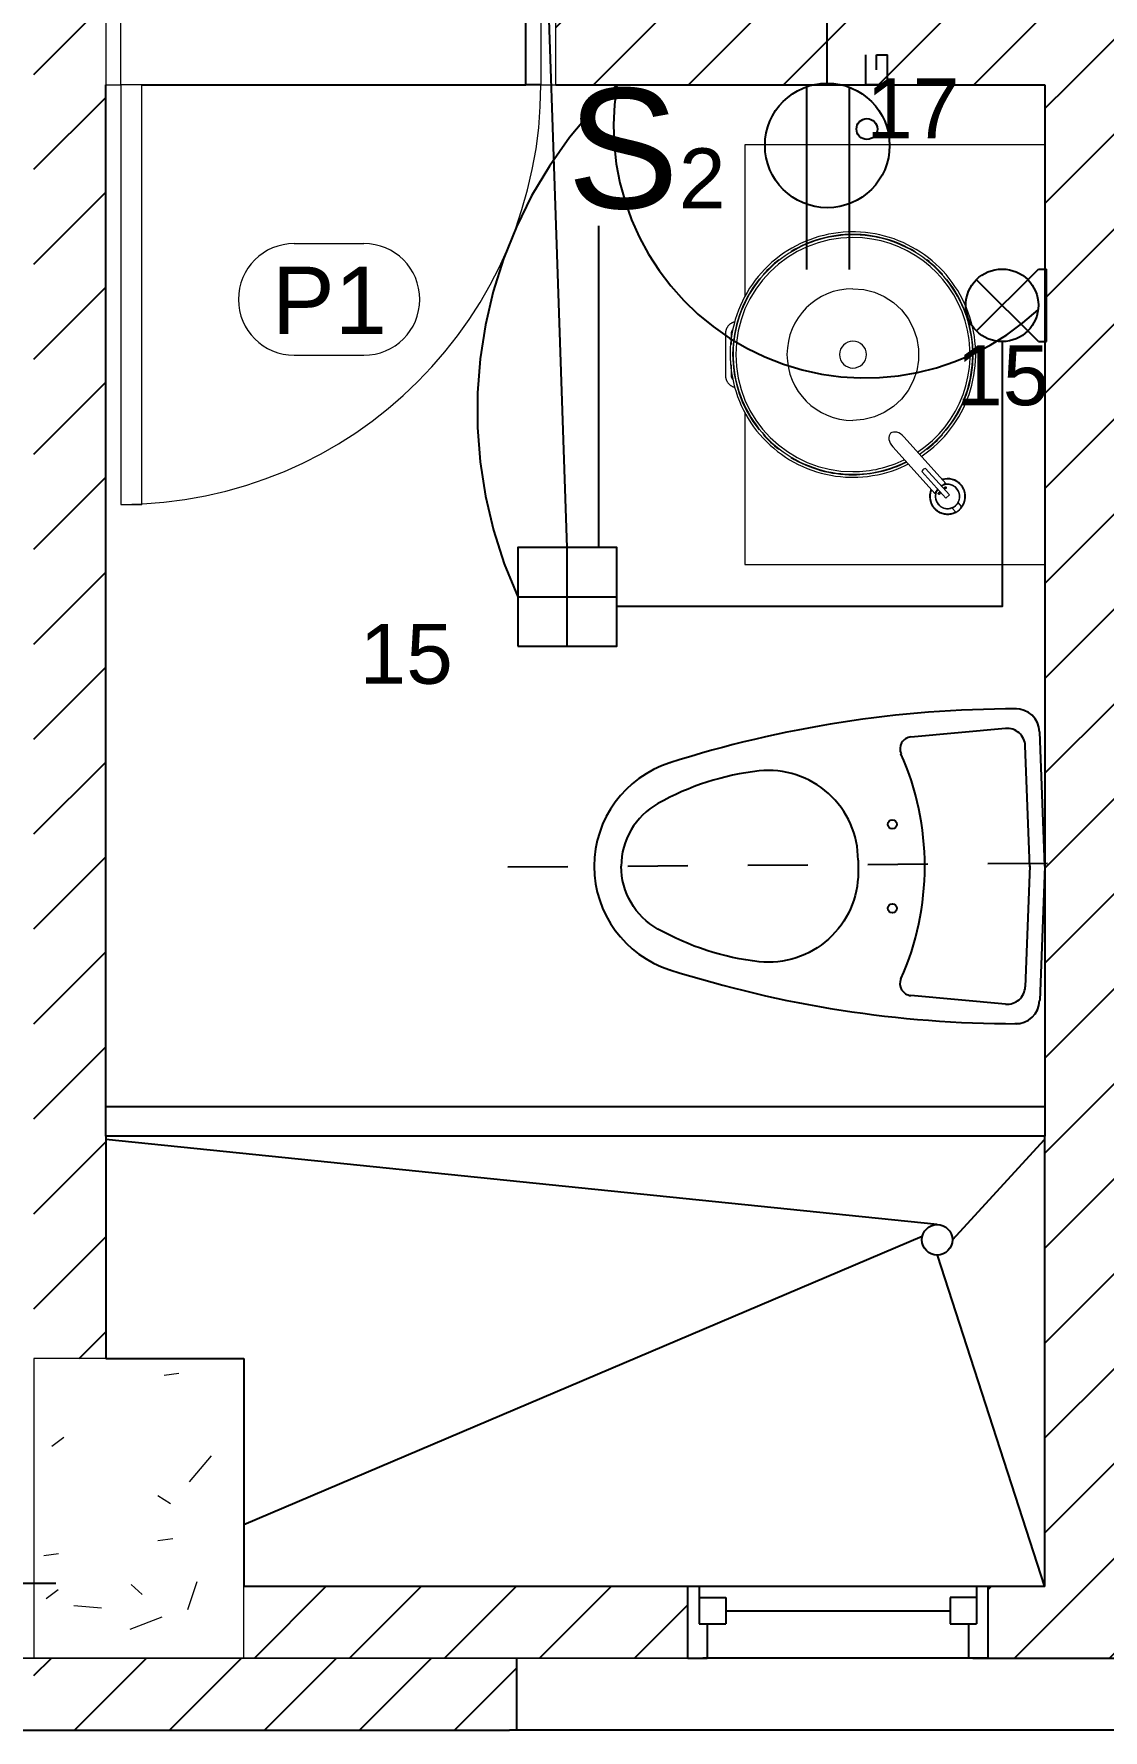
# Model space of a CAD drawing. Header units: inches. Extents: x 131 to 82119, y 71 to 16923.
# Drawn here: x 378.609 to 380.392, y 117.818 to 120.647 of the extents above; entities that cross this region are included whole.
import ezdxf
from ezdxf.enums import TextEntityAlignment as Align

# ---------------------------------------------------------------- set-up
doc = ezdxf.new("R2010")
doc.units = ezdxf.units.IN
doc.header["$MEASUREMENT"] = 0
doc.linetypes.add('HIDDEN', pattern=[9.525, 6.35, -3.175])
doc.linetypes.add('HIDDEN2', pattern=[0.1875, 0.125, -0.0625])
for name, color, linetype, lineweight in [('A-DOOR-____-IDEN', 31, 'Continuous', 18), ('A-DOOR-____-MCUT', 31, 'Continuous', 18), ('A-DOOR-____-OTLN', 31, 'Continuous', 18), ('A-DOOR-FRAM-MCUT', 31, 'Continuous', 18), ('DUCTO-PARED O TECHO', 7, 'Continuous', 25), ('P-SANR-FIXT-OTLN', 6, 'Continuous', 18), ('S-COLS-____-MCUT', 52, 'Continuous', 18), ('S-COLS-____-OTLN', 52, 'Continuous', 18), ('SIMBOLOGIA', 150, 'Continuous', 25)]:
    doc.layers.add(name, color=color, linetype=linetype, lineweight=lineweight)
for name, color, linetype in [('Arquitectonico', 253, 'Continuous'), ('BLOQUES TOMAS Y LUCES', 140, 'Continuous'), ('INTERRUPTORES', 6, 'Continuous'), ('LAMPARAS', 20, 'Continuous'), ('LUCES Y TOMAS', 5, 'Continuous'), ('Retorno', 5, 'HIDDEN')]:
    doc.layers.add(name, color=color, linetype=linetype)
doc.styles.add('Arial_3', font='arial.ttf', dxfattribs={"height": 0.3375})
doc.styles.get("Standard").update_dxf_attribs({"font": 'arial.ttf'})
pattern_1 = [(45, (392.16384, 133.34242), (-0.07919596, 0.07919596), [])]

# ---------------------------------------------------------------- blocks, each defined once
blk = doc.blocks.new('Puertas Revit Lisas - 0_75  x 2_70-1766043-ARQ-P2')
at = {"layer": 'A-DOOR-____-MCUT'}
for p, q in [((0.35, 0.756825), (0.315, 0.756825)), ((0.315, 0.756825), (0.315, 0.056825)), ((0.35, 0.056825), (0.35, 0.756825)), ((0.315, 0.056825), (0.35, 0.056825))]:
    blk.add_line(p, q, dxfattribs=at)
at = {"layer": 'A-DOOR-____-OTLN'}
blk.add_arc((0.35, 0.056825), 0.7, 90, 180, dxfattribs=at)
at = {"layer": 'A-DOOR-FRAM-MCUT'}
for p, q in [((-0.35, 0.056825), (-0.375, 0.056825)), ((-0.375, 0.056825), (-0.375, -0.063175)), ((-0.35, -0.063175), (-0.35, 0.056825)), ((0.35, 0.056825), (0.35, -0.063175)), ((0.375, 0.056825), (0.35, 0.056825)), ((0.375, -0.063175), (0.375, 0.056825)), ((-0.375, -0.063175), (-0.35, -0.063175)), ((0.35, -0.063175), (0.375, -0.063175))]:
    blk.add_line(p, q, dxfattribs=at)
blk = doc.blocks.new('M_Concrete-Rectangular-Column - Columna Concreto 0_35 x 0_50-V12-ARQ-P2')
at = {"layer": 'S-COLS-____-OTLN'}
h = blk.add_hatch(dxfattribs=at)
h.set_pattern_fill('FP_21', style=0, pattern_type=2)
h.set_pattern_definition([(50, (13.379, 15.154), (0.546432, -0.047308), [0.057, -0.629]), (355, (13.379, 15.154), (-0.105429, 0.57337), [0.046, -0.503]), (100.451, (13.425, 15.15), (0.440955, 0.525708), [0.049, -0.534]), (46.184, (13.379, 15.307), (0.813123, -0.12606), [0.086, -0.943]), (96.636, (13.447, 15.296), (0.711995, 0.742252), [0.073, -0.801]), (351.184, (13.379, 15.307), (0.71223, 0.742616), [0.069, -0.754]), (21, (13.456, 15.269), (0.454985, -0.306292), [0.057, -0.629]), (326, (13.456, 15.269), (0.185766, 0.552594), [0.046, -0.503]), (71.451, (13.494, 15.243), (0.640536, 0.246016), [0.049, -0.534]), (37.5, (13.379, 15.154), (0.009206, 0.2541166), [0.025, -0.472, 0.025, -0.485, -0.505]), (37.5, (13.379, 15.154), (0.009206, 0.2541166), [-1.007, 0.025, -0.48]), (7.5, (13.379, 15.154), (0.2004608, 0.3007382), [0.025, -0.266, 0.025, -0.46, -0.192]), (7.5, (13.379, 15.154), (0.2004608, 0.3007382), [-0.776, 0.025, -0.167]), (327.5, (13.209, 15.154), (0.406483, -0.0170776), [0.025, -0.165, 0.025, -0.569, -0.789]), (327.5, (13.209, 15.154), (0.406483, -0.0170776), [-0.785, 0.025, -0.764]), (317.5, (13.133, 15.154), (0.4439987, 0.076008), [0.025, -0.223, 0.025, -0.37, -0.56]), (317.5, (13.133, 15.154), (0.4439987, 0.076008), [-0.642, 0.025, -0.535])])
h.paths.add_polyline_path([(-0.175, -0.25), (0.175, -0.25), (0.175, 0.25), (-0.175, 0.25), (-0.175, -0.13)], flags=0)
at = {"layer": 'S-COLS-____-MCUT'}
for p, q in [((-0.055, 0.25), (-0.175, 0.25)), ((-0.175, 0.25), (-0.175, -0.25)), ((0.175, -0.25), (0.175, -0.13)), ((-0.175, -0.25), (0.175, -0.25))]:
    blk.add_line(p, q, dxfattribs=at)
blk = doc.blocks.new('Etiqueta Puerta 1_5mm - Etiqueta Puerta 1_5mm-1832370-ARQ-P2')
at = {"layer": 'A-DOOR-____-IDEN'}
for p, q in [((-0.000813, 0.001281), (0.000734, 0.001281)), ((-0.000813, -0.001203), (0.000734, -0.001203))]:
    blk.add_line(p, q, dxfattribs=at)
for centre, start, end in [((-0.000813, 0.000039), 90, 270), ((0.000734, 0.000039), 270, 90)]:
    blk.add_arc(centre, 0.001242, start, end, dxfattribs=at)
blk = doc.blocks.new('san1')
for p, q in [((-0.1138, 0.2251), (-0.2717, 0.212)), ((-0.05, -0.0052), (-0.057, 0.2189)), ((-0.075, -0.006), (-0.0813, 0.1961)), ((-0.3611, 0.007), (-0.3612, -0.0131)), ((-0.075, -0.0041), (-0.0841, -0.2061)), ((-0.05, -0.0052), (-0.0601, -0.2292)), ((-0.117, -0.2346), (-0.2747, -0.2193))]:
    blk.add_line(p, q)
at = {"linetype": 'HIDDEN2', "ltscale": 0.0005}
blk.add_line((-0.9452, 0), (0.0223, 0), dxfattribs=at)
for points in [[(-0.6723, 0.1722, 0.008715), (-0.6739, 0.1717, 0.326246), (-0.8011, 0, 0.326246), (-0.6763, -0.1734, 0.077295), (-0.099, -0.2674)], [(-0.3611, 0.007, 0.444133), (-0.5252, 0.1573, 0.099431), (-0.6941, 0.1039, 0.271202), (-0.7561, -0.0003)], [(-0.3612, -0.0131, -0.444133), (-0.5274, -0.1612, -0.099431), (-0.6956, -0.1054, -0.271202), (-0.7561, -0.0003)]]:
    blk.add_lwpolyline(points, format="xyb")
for centre in [(-0.3037, 0.0665), (-0.3046, -0.0735)]:
    blk.add_circle(centre, 0.0075)
for centre, radius, start, end in [((-0.1089, -1.6417), 1.8994, 89.5933, 107.3079), ((-0.097, 0.2177), 0.04, 1.7918, 91.6067), ((-0.27, 0.1921), 0.02, 94.7473, 203.4888), ((-0.1113, 0.1952), 0.03, 1.7918, 94.7473), ((-0.7134, -0.0006), 0.4634, 359.6018, 23.4888), ((-0.7134, -0.0006), 0.4634, 335.7149, 359.6018), ((-0.6608, -0.1259), 0.05, 251.8766, 253.874), ((-0.2728, -0.1994), 0.02, 155.7149, 264.4564), ((-0.1141, -0.2048), 0.03, 264.4564, 357.4118), ((-0.1001, -0.2274), 0.04, 267.5969, 357.4118)]:
    blk.add_arc(centre, radius, start, end)
blk = doc.blocks.new('Single_Sink_Vanity_15616 - 500x700mm-V4-ARQ-P2')
at = {"layer": 'P-SANR-FIXT-OTLN'}
for p, q in [((0.035, 0.2825), (-0.035, 0.2825)), ((-0.035, 0.2725), (-0.017, 0.2725)), ((0.017, 0.2725), (0.035, 0.2725)), ((-0.0961, 0.25), (-0.35, 0.25)), ((-0.35, 0.25), (-0.35, -0.2499)), ((0.35, 0.25), (0.0961, 0.25)), ((0.35, -0.2499), (0.35, 0.25)), ((-0.154, 0.0036), (-0.2324, -0.067)), ((-0.2157, -0.0856), (-0.1373, -0.015)), ((-0.1953, -0.0448), (-0.2395, -0.0846)), ((-0.2339, -0.0907), (-0.1898, -0.051)), ((-0.2339, -0.0907), (-0.2395, -0.0846)), ((-0.2568, -0.0957), (-0.2626, -0.1009)), ((-0.2533, -0.1112), (-0.2475, -0.106))]:
    blk.add_line(p, q, dxfattribs=at)
at = {"layer": 'P-SANR-FIXT-OTLN', "flags": 128}
for points in [[(0.2047, 0.07), (0.2045, 0.0782), (0.204, 0.0864), (0.2032, 0.0945), (0.202, 0.1026), (0.2006, 0.1107), (0.1988, 0.1186), (0.1967, 0.1266), (0.1943, 0.1344), (0.1915, 0.1421), (0.1885, 0.1497), (0.1852, 0.1572), (0.1815, 0.1645), (0.1776, 0.1717), (0.1734, 0.1787), (0.1689, 0.1856), (0.1641, 0.1922), (0.1591, 0.1987), (0.1539, 0.2049), (0.1483, 0.211), (0.1426, 0.2168), (0.1366, 0.2224), (0.1304, 0.2277), (0.124, 0.2328), (0.1174, 0.2376), (0.1106, 0.2422), (0.1036, 0.2465), (0.0965, 0.2505), (0.0892, 0.2542), (0.0817, 0.2576), (0.0742, 0.2607), (0.0665, 0.2636), (0.0587, 0.2661), (0.0508, 0.2682), (0.0428, 0.2701), (0.0348, 0.2717), (0.0267, 0.2729), (0.0186, 0.2738), (0.0104, 0.2744), (0.0022, 0.2746), (-0.006, 0.2746), (-0.0142, 0.2742), (-0.0223, 0.2734), (-0.0304, 0.2724), (-0.0385, 0.271), (-0.0465, 0.2693), (-0.0544, 0.2673), (-0.0623, 0.2649), (-0.07, 0.2623), (-0.0777, 0.2593), (-0.0852, 0.2561), (-0.0925, 0.2525), (-0.0998, 0.2487), (-0.1068, 0.2446), (-0.1137, 0.2401), (-0.1204, 0.2355), (-0.127, 0.2305), (-0.1333, 0.2253), (-0.1394, 0.2199), (-0.1453, 0.2142), (-0.1509, 0.2082), (-0.1563, 0.2021), (-0.1615, 0.1957), (-0.1664, 0.1892), (-0.171, 0.1824), (-0.1754, 0.1755), (-0.1794, 0.1684), (-0.1832, 0.1611), (-0.1867, 0.1537), (-0.1899, 0.1462), (-0.1928, 0.1386), (-0.1954, 0.1308), (-0.1977, 0.1229), (-0.1996, 0.115), (-0.2013, 0.107), (-0.2026, 0.0989), (-0.2036, 0.0908), (-0.2043, 0.0826), (-0.2046, 0.0744), (-0.2047, 0.07)], [(0.1997, 0.07), (0.1995, 0.078), (0.199, 0.086), (0.1982, 0.0939), (0.1971, 0.1018), (0.1957, 0.1097), (0.1939, 0.1175), (0.1919, 0.1252), (0.1895, 0.1328), (0.1869, 0.1403), (0.1839, 0.1477), (0.1806, 0.155), (0.1771, 0.1622), (0.1733, 0.1692), (0.1692, 0.1761), (0.1648, 0.1827), (0.1601, 0.1892), (0.1552, 0.1955), (0.1501, 0.2016), (0.1447, 0.2075), (0.1391, 0.2132), (0.1333, 0.2187), (0.1272, 0.2239), (0.121, 0.2288), (0.1145, 0.2336), (0.1079, 0.238), (0.1011, 0.2422), (0.0941, 0.2461), (0.087, 0.2497), (0.0797, 0.253), (0.0723, 0.2561), (0.0648, 0.2588), (0.0572, 0.2613), (0.0495, 0.2634), (0.0418, 0.2652), (0.0339, 0.2667), (0.026, 0.2679), (0.0181, 0.2688), (0.0101, 0.2694), (0.0022, 0.2696), (-0.0058, 0.2696), (-0.0138, 0.2692), (-0.0218, 0.2685), (-0.0297, 0.2674), (-0.0375, 0.2661), (-0.0454, 0.2644), (-0.0531, 0.2625), (-0.0608, 0.2602), (-0.0683, 0.2576), (-0.0758, 0.2547), (-0.0831, 0.2515), (-0.0903, 0.2481), (-0.0973, 0.2443), (-0.1042, 0.2403), (-0.1109, 0.236), (-0.1175, 0.2314), (-0.1239, 0.2266), (-0.13, 0.2215), (-0.136, 0.2162), (-0.1417, 0.2106), (-0.1472, 0.2049), (-0.1525, 0.1989), (-0.1575, 0.1927), (-0.1623, 0.1863), (-0.1668, 0.1797), (-0.1711, 0.1729), (-0.1751, 0.166), (-0.1788, 0.1589), (-0.1822, 0.1517), (-0.1853, 0.1443), (-0.1881, 0.1369), (-0.1906, 0.1293), (-0.1929, 0.1216), (-0.1948, 0.1139), (-0.1964, 0.1061), (-0.1977, 0.0982), (-0.1986, 0.0902), (-0.1993, 0.0823), (-0.1996, 0.0743), (-0.1997, 0.07)], [(-0.035, 0.2825), (-0.0358, 0.2825), (-0.0366, 0.2824), (-0.0374, 0.2824), (-0.0382, 0.2822), (-0.039, 0.2821), (-0.0398, 0.2819), (-0.0405, 0.2817), (-0.0413, 0.2815), (-0.042, 0.2812), (-0.0428, 0.2809), (-0.0435, 0.2806), (-0.0442, 0.2802), (-0.0449, 0.2799), (-0.0456, 0.2794), (-0.0463, 0.279), (-0.0469, 0.2785), (-0.0476, 0.2781), (-0.0482, 0.2775), (-0.0488, 0.277), (-0.0493, 0.2764), (-0.0499, 0.2758), (-0.0504, 0.2752), (-0.0509, 0.2746), (-0.0514, 0.274), (-0.0518, 0.2733), (-0.0522, 0.2726), (-0.0526, 0.2719), (-0.053, 0.2712), (-0.0533, 0.2705), (-0.0536, 0.2697), (-0.0539, 0.269), (-0.0542, 0.2682), (-0.0544, 0.2675), (-0.0546, 0.2667)], [(-0.0493, 0.2764), (-0.0499, 0.2758), (-0.0504, 0.2752), (-0.0509, 0.2746), (-0.0514, 0.274), (-0.0518, 0.2733), (-0.0522, 0.2726), (-0.0526, 0.2719), (-0.053, 0.2712), (-0.0533, 0.2705), (-0.0536, 0.2697), (-0.0539, 0.269), (-0.0542, 0.2682), (-0.0544, 0.2675), (-0.0546, 0.2667)], [(-0.035, 0.2825), (-0.0358, 0.2825), (-0.0366, 0.2824), (-0.0374, 0.2824), (-0.0382, 0.2822), (-0.039, 0.2821), (-0.0398, 0.2819), (-0.0405, 0.2817), (-0.0413, 0.2815), (-0.042, 0.2812), (-0.0428, 0.2809), (-0.0435, 0.2806), (-0.0442, 0.2802), (-0.0449, 0.2799), (-0.0456, 0.2794), (-0.0463, 0.279), (-0.0469, 0.2785), (-0.0476, 0.2781), (-0.0482, 0.2775), (-0.0488, 0.277)], [(-0.042, 0.2697), (-0.0417, 0.2699), (-0.0414, 0.2702), (-0.0411, 0.2705), (-0.0407, 0.2707), (-0.0404, 0.2709), (-0.0401, 0.2711), (-0.0397, 0.2713), (-0.0394, 0.2715), (-0.039, 0.2717), (-0.0386, 0.2718), (-0.0382, 0.272), (-0.0379, 0.2721), (-0.0375, 0.2722), (-0.0371, 0.2723), (-0.0367, 0.2724), (-0.0363, 0.2724), (-0.0359, 0.2725), (-0.0355, 0.2725), (-0.0351, 0.2725), (-0.035, 0.2725)], [(0.0489, 0.2768), (0.0483, 0.2774), (0.0477, 0.2779), (0.0471, 0.2784), (0.0465, 0.2789), (0.0458, 0.2793), (0.0451, 0.2797), (0.0444, 0.2801), (0.0437, 0.2805), (0.043, 0.2808), (0.0422, 0.2811), (0.0415, 0.2814), (0.0407, 0.2817), (0.04, 0.2819), (0.0392, 0.2821), (0.0384, 0.2822), (0.0376, 0.2823), (0.0368, 0.2824), (0.036, 0.2825), (0.0352, 0.2825), (0.035, 0.2825)], [(0.0546, 0.2665), (0.0544, 0.2673), (0.0542, 0.268), (0.054, 0.2688), (0.0537, 0.2695), (0.0534, 0.2703), (0.0531, 0.271), (0.0527, 0.2717), (0.0524, 0.2724), (0.0519, 0.2731), (0.0515, 0.2738), (0.051, 0.2744), (0.0506, 0.2751), (0.05, 0.2757), (0.0495, 0.2763), (0.0489, 0.2768), (0.0483, 0.2774), (0.0477, 0.2779), (0.0471, 0.2784), (0.0465, 0.2789), (0.0458, 0.2793), (0.0451, 0.2797), (0.0444, 0.2801), (0.0437, 0.2805), (0.043, 0.2808), (0.0422, 0.2811), (0.0415, 0.2814), (0.0407, 0.2817), (0.04, 0.2819), (0.0392, 0.2821), (0.0384, 0.2822), (0.0376, 0.2823), (0.0368, 0.2824), (0.036, 0.2825), (0.0352, 0.2825), (0.035, 0.2825)], [(0.035, 0.2725), (0.0354, 0.2725), (0.0358, 0.2725), (0.0362, 0.2724), (0.0366, 0.2724), (0.037, 0.2723), (0.0374, 0.2722), (0.0378, 0.2721), (0.0381, 0.272), (0.0385, 0.2719), (0.0389, 0.2717), (0.0393, 0.2715), (0.0396, 0.2714), (0.04, 0.2712), (0.0403, 0.271), (0.0406, 0.2708), (0.041, 0.2705), (0.0413, 0.2703), (0.0416, 0.27), (0.0419, 0.2697), (0.0422, 0.2695)], [(0.0546, 0.2665), (0.0544, 0.2673), (0.0542, 0.268), (0.054, 0.2688), (0.0537, 0.2695), (0.0534, 0.2703), (0.0531, 0.271), (0.0527, 0.2717), (0.0524, 0.2724), (0.0519, 0.2731), (0.0515, 0.2738), (0.051, 0.2744), (0.0506, 0.2751), (0.05, 0.2757), (0.0495, 0.2763)], [(-0.2047, 0.07), (-0.2045, 0.0618), (-0.204, 0.0536), (-0.2032, 0.0455), (-0.202, 0.0374), (-0.2006, 0.0293), (-0.1988, 0.0214), (-0.1967, 0.0134), (-0.1943, 0.0056), (-0.1915, -0.0021), (-0.1885, -0.0097), (-0.1852, -0.0172), (-0.1825, -0.0224)], [(-0.1997, 0.07), (-0.1995, 0.062), (-0.199, 0.054), (-0.1982, 0.0461), (-0.1971, 0.0382), (-0.1957, 0.0303), (-0.1939, 0.0225), (-0.1919, 0.0148), (-0.1895, 0.0072), (-0.1869, -0.0003), (-0.1839, -0.0077), (-0.1806, -0.015), (-0.1787, -0.019)], [(-0.1699, -0.044), (-0.1689, -0.0456), (-0.1641, -0.0522), (-0.1591, -0.0587), (-0.1539, -0.0649), (-0.1483, -0.071), (-0.1426, -0.0768), (-0.1366, -0.0824), (-0.1304, -0.0877), (-0.124, -0.0928), (-0.1174, -0.0976), (-0.1106, -0.1022), (-0.1036, -0.1065), (-0.0965, -0.1105), (-0.0892, -0.1142), (-0.0817, -0.1176), (-0.0742, -0.1207), (-0.0665, -0.1236), (-0.0587, -0.1261), (-0.0508, -0.1282), (-0.0428, -0.1301), (-0.0348, -0.1317), (-0.0267, -0.1329), (-0.0186, -0.1338), (-0.0104, -0.1344), (-0.0022, -0.1346), (0.006, -0.1346), (0.0142, -0.1342), (0.0223, -0.1334), (0.0304, -0.1324), (0.0385, -0.131), (0.0465, -0.1293), (0.0544, -0.1273), (0.0623, -0.1249), (0.07, -0.1223), (0.0777, -0.1193), (0.0852, -0.1161), (0.0925, -0.1125), (0.0998, -0.1087), (0.1068, -0.1046), (0.1137, -0.1001), (0.1204, -0.0955), (0.127, -0.0905), (0.1333, -0.0853), (0.1394, -0.0799), (0.1453, -0.0742), (0.1509, -0.0682), (0.1563, -0.0621), (0.1615, -0.0557), (0.1664, -0.0492), (0.171, -0.0424), (0.1754, -0.0355), (0.1794, -0.0284), (0.1832, -0.0211), (0.1867, -0.0137), (0.1899, -0.0062), (0.1928, 0.0014), (0.1954, 0.0092), (0.1977, 0.0171), (0.1996, 0.025), (0.2013, 0.033), (0.2026, 0.0411), (0.2036, 0.0492), (0.2043, 0.0574), (0.2046, 0.0656), (0.2047, 0.07)], [(-0.1662, -0.0406), (-0.1648, -0.0427), (-0.1601, -0.0492), (-0.1552, -0.0555), (-0.1501, -0.0616), (-0.1447, -0.0675), (-0.1391, -0.0732), (-0.1333, -0.0787), (-0.1272, -0.0839), (-0.121, -0.0888), (-0.1145, -0.0936), (-0.1079, -0.098), (-0.1011, -0.1022), (-0.0941, -0.1061), (-0.087, -0.1097), (-0.0797, -0.113), (-0.0723, -0.1161), (-0.0648, -0.1188), (-0.0572, -0.1213), (-0.0495, -0.1234), (-0.0418, -0.1252), (-0.0339, -0.1267), (-0.026, -0.1279), (-0.0181, -0.1288), (-0.0101, -0.1294), (-0.0022, -0.1296), (0.0058, -0.1296), (0.0138, -0.1292), (0.0218, -0.1285), (0.0297, -0.1274), (0.0375, -0.1261), (0.0454, -0.1244), (0.0531, -0.1225), (0.0608, -0.1202), (0.0683, -0.1176), (0.0758, -0.1147), (0.0831, -0.1115), (0.0903, -0.1081), (0.0973, -0.1043), (0.1042, -0.1003), (0.1109, -0.096), (0.1175, -0.0914), (0.1239, -0.0866), (0.13, -0.0815), (0.136, -0.0762), (0.1417, -0.0706), (0.1472, -0.0649), (0.1525, -0.0589), (0.1575, -0.0527), (0.1623, -0.0463), (0.1668, -0.0397), (0.1711, -0.0329), (0.1751, -0.026), (0.1788, -0.0189), (0.1822, -0.0117), (0.1853, -0.0043), (0.1881, 0.0031), (0.1906, 0.0107), (0.1929, 0.0184), (0.1948, 0.0261), (0.1964, 0.0339), (0.1977, 0.0418), (0.1986, 0.0498), (0.1993, 0.0577), (0.1996, 0.0657), (0.1997, 0.07)], [(0.1099, 0.07), (0.1084, 0.0519), (0.1039, 0.0343), (0.0966, 0.0177), (0.0867, 0.0025), (0.0744, -0.0108), (0.0601, -0.022), (0.0441, -0.0306), (0.027, -0.0365), (0.0091, -0.0395), (-0.0091, -0.0395), (-0.027, -0.0365), (-0.0441, -0.0306), (-0.0601, -0.022), (-0.0744, -0.0108), (-0.0867, 0.0025), (-0.0966, 0.0177), (-0.1039, 0.0343), (-0.1084, 0.0519), (-0.11, 0.07)], [(-0.1314, 0.0071), (-0.1333, 0.0087), (-0.1357, 0.0097), (-0.1385, 0.0101), (-0.1415, 0.0099), (-0.1447, 0.0092), (-0.1479, 0.0078), (-0.1511, 0.0059), (-0.154, 0.0036)], [(-0.1373, -0.015), (-0.1346, -0.0123), (-0.1325, -0.0094), (-0.1308, -0.0063), (-0.1297, -0.0032), (-0.1292, -0.0002), (-0.1293, 0.0026), (-0.1301, 0.0051), (-0.1314, 0.0071)], [(-0.1898, -0.051), (-0.1904, -0.0494), (-0.1912, -0.0479), (-0.1924, -0.0466), (-0.1937, -0.0456), (-0.1953, -0.0448)], [(-0.2256, -0.0609), (-0.2266, -0.0605), (-0.2276, -0.0602), (-0.2288, -0.0598), (-0.2299, -0.0595), (-0.231, -0.0593), (-0.2321, -0.0591), (-0.2333, -0.0589), (-0.2344, -0.0588), (-0.2356, -0.0587), (-0.2368, -0.0587), (-0.2379, -0.0587), (-0.2391, -0.0588), (-0.2402, -0.0589), (-0.2414, -0.0591), (-0.2425, -0.0593), (-0.2436, -0.0596), (-0.2448, -0.0599), (-0.2459, -0.0602), (-0.247, -0.0606), (-0.248, -0.061), (-0.2491, -0.0615), (-0.2501, -0.062), (-0.2512, -0.0626), (-0.2521, -0.0632), (-0.2531, -0.0638), (-0.2541, -0.0645), (-0.255, -0.0652), (-0.2559, -0.0659), (-0.2567, -0.0667), (-0.2575, -0.0675), (-0.2583, -0.0684), (-0.2591, -0.0693), (-0.2598, -0.0702), (-0.2605, -0.0711), (-0.2611, -0.0721), (-0.2617, -0.0731), (-0.2623, -0.0741), (-0.2628, -0.0751), (-0.2633, -0.0762), (-0.2637, -0.0772), (-0.2641, -0.0783), (-0.2645, -0.0794), (-0.2648, -0.0805), (-0.265, -0.0817), (-0.2653, -0.0828), (-0.2654, -0.084), (-0.2656, -0.0851), (-0.2656, -0.0863), (-0.2657, -0.0874), (-0.2657, -0.0886), (-0.2656, -0.0897), (-0.2655, -0.0909), (-0.2653, -0.092), (-0.2651, -0.0932), (-0.2649, -0.0943), (-0.2646, -0.0954), (-0.2643, -0.0966), (-0.2639, -0.0976), (-0.2635, -0.0987), (-0.263, -0.0998), (-0.2625, -0.1008)], [(-0.2245, -0.0712), (-0.2252, -0.0708), (-0.2259, -0.0703), (-0.2266, -0.0699), (-0.2273, -0.0695), (-0.228, -0.0692), (-0.2288, -0.0688), (-0.2295, -0.0685), (-0.2303, -0.0683), (-0.2311, -0.068), (-0.2319, -0.0678), (-0.2327, -0.0676), (-0.2335, -0.0675), (-0.2343, -0.0674), (-0.2351, -0.0673), (-0.2359, -0.0672), (-0.2367, -0.0672), (-0.2376, -0.0672), (-0.2384, -0.0673), (-0.2392, -0.0674), (-0.24, -0.0675), (-0.2408, -0.0676), (-0.2416, -0.0678), (-0.2424, -0.068), (-0.2432, -0.0683), (-0.2439, -0.0686), (-0.2447, -0.0689), (-0.2455, -0.0692), (-0.2462, -0.0696), (-0.2469, -0.07), (-0.2476, -0.0704), (-0.2483, -0.0708), (-0.2489, -0.0713), (-0.2496, -0.0718), (-0.2502, -0.0723), (-0.2508, -0.0729), (-0.2514, -0.0735), (-0.252, -0.0741), (-0.2525, -0.0747), (-0.253, -0.0753), (-0.2535, -0.076), (-0.2539, -0.0767), (-0.2544, -0.0774), (-0.2548, -0.0781), (-0.2551, -0.0788), (-0.2555, -0.0796), (-0.2558, -0.0803), (-0.2561, -0.0811), (-0.2563, -0.0819), (-0.2565, -0.0826), (-0.2567, -0.0834), (-0.2569, -0.0842), (-0.257, -0.0851), (-0.2571, -0.0859), (-0.2571, -0.0867), (-0.2571, -0.0875), (-0.2571, -0.0883), (-0.2571, -0.0891), (-0.257, -0.0899), (-0.2569, -0.0908), (-0.2568, -0.0916)], [(-0.2249, -0.0716), (-0.2255, -0.0711), (-0.2262, -0.0707), (-0.2269, -0.0703), (-0.2276, -0.0699), (-0.2283, -0.0695), (-0.2291, -0.0692), (-0.2298, -0.0689), (-0.2306, -0.0686), (-0.2313, -0.0684), (-0.2321, -0.0682), (-0.2329, -0.068), (-0.2337, -0.0679), (-0.2345, -0.0678), (-0.2353, -0.0677), (-0.2361, -0.0676), (-0.2369, -0.0676), (-0.2377, -0.0676), (-0.2385, -0.0677), (-0.2393, -0.0678), (-0.2401, -0.0679), (-0.2409, -0.068), (-0.2417, -0.0682), (-0.2425, -0.0684), (-0.2433, -0.0687), (-0.244, -0.0689), (-0.2448, -0.0692), (-0.2455, -0.0696), (-0.2463, -0.0699), (-0.247, -0.0703), (-0.2477, -0.0707), (-0.2483, -0.0712), (-0.249, -0.0717), (-0.2496, -0.0722), (-0.2502, -0.0727), (-0.2508, -0.0732), (-0.2514, -0.0738), (-0.252, -0.0744), (-0.2525, -0.075), (-0.253, -0.0756), (-0.2535, -0.0763), (-0.2539, -0.077), (-0.2543, -0.0776), (-0.2547, -0.0784), (-0.2551, -0.0791), (-0.2554, -0.0798), (-0.2557, -0.0806), (-0.256, -0.0813), (-0.2563, -0.0821), (-0.2565, -0.0829), (-0.2567, -0.0837), (-0.2568, -0.0844), (-0.2569, -0.0852), (-0.257, -0.0861), (-0.2571, -0.0869), (-0.2571, -0.0877), (-0.2571, -0.0885), (-0.257, -0.0893), (-0.257, -0.0901), (-0.2569, -0.0909), (-0.2567, -0.0917), (-0.2566, -0.0925), (-0.2564, -0.0933), (-0.2561, -0.094), (-0.2559, -0.0948), (-0.2556, -0.0956), (-0.2552, -0.0963), (-0.2549, -0.097), (-0.2545, -0.0977), (-0.2541, -0.0984), (-0.2537, -0.0991), (-0.2532, -0.0998), (-0.2527, -0.1004), (-0.2522, -0.101), (-0.2519, -0.1014)], [(-0.253, -0.1116), (-0.252, -0.1123), (-0.251, -0.1128), (-0.25, -0.1134), (-0.249, -0.1139), (-0.2479, -0.1144), (-0.2468, -0.1148), (-0.2458, -0.1152), (-0.2446, -0.1155), (-0.2435, -0.1158), (-0.2424, -0.1161), (-0.2413, -0.1163), (-0.2401, -0.1164), (-0.239, -0.1166), (-0.2378, -0.1166), (-0.2366, -0.1166), (-0.2355, -0.1166), (-0.2343, -0.1165), (-0.2332, -0.1164), (-0.232, -0.1163), (-0.2309, -0.1161), (-0.2298, -0.1158), (-0.2286, -0.1155), (-0.2275, -0.1152), (-0.2264, -0.1148), (-0.2254, -0.1143), (-0.2243, -0.1139), (-0.2233, -0.1133), (-0.2222, -0.1128), (-0.2213, -0.1122), (-0.2203, -0.1115), (-0.2193, -0.1109), (-0.2184, -0.1102), (-0.2175, -0.1094), (-0.2167, -0.1086), (-0.2159, -0.1078), (-0.2151, -0.107), (-0.2143, -0.1061), (-0.2136, -0.1052), (-0.2129, -0.1042), (-0.2123, -0.1033), (-0.2117, -0.1023), (-0.2111, -0.1013), (-0.2106, -0.1002), (-0.2101, -0.0992), (-0.2097, -0.0981), (-0.2093, -0.097), (-0.2089, -0.0959), (-0.2086, -0.0948), (-0.2084, -0.0937), (-0.2081, -0.0925), (-0.208, -0.0914), (-0.2078, -0.0902), (-0.2078, -0.0891), (-0.2077, -0.0879), (-0.2077, -0.0868), (-0.2078, -0.0856), (-0.2079, -0.0845), (-0.2081, -0.0833), (-0.2083, -0.0822), (-0.2085, -0.081), (-0.2088, -0.0799)], [(-0.2519, -0.1014), (-0.2513, -0.102), (-0.2508, -0.1025), (-0.2502, -0.1031), (-0.2496, -0.1036), (-0.2489, -0.1041), (-0.2483, -0.1045), (-0.2476, -0.105), (-0.2469, -0.1054), (-0.2462, -0.1058), (-0.2454, -0.1061), (-0.2447, -0.1065), (-0.244, -0.1068), (-0.2432, -0.107), (-0.2424, -0.1073), (-0.2416, -0.1075), (-0.2409, -0.1077), (-0.2401, -0.1078), (-0.2393, -0.1079), (-0.2385, -0.108), (-0.2376, -0.108), (-0.2368, -0.108), (-0.236, -0.108), (-0.2352, -0.108), (-0.2344, -0.1079), (-0.2336, -0.1078), (-0.2328, -0.1076), (-0.232, -0.1075), (-0.2313, -0.1072), (-0.2305, -0.107), (-0.2297, -0.1067), (-0.229, -0.1064), (-0.2282, -0.1061), (-0.2275, -0.1057), (-0.2268, -0.1054), (-0.2261, -0.1049), (-0.2254, -0.1045), (-0.2248, -0.104), (-0.2241, -0.1035), (-0.2235, -0.103), (-0.2229, -0.1025), (-0.2224, -0.1019), (-0.2218, -0.1013), (-0.2213, -0.1007), (-0.2208, -0.1), (-0.2203, -0.0994), (-0.2199, -0.0987), (-0.2194, -0.098), (-0.219, -0.0973), (-0.2187, -0.0966), (-0.2183, -0.0959), (-0.218, -0.0951), (-0.2178, -0.0944), (-0.2175, -0.0936), (-0.2173, -0.0928), (-0.2171, -0.092), (-0.217, -0.0912), (-0.2168, -0.0904), (-0.2168, -0.0896), (-0.2167, -0.0888), (-0.2167, -0.088), (-0.2167, -0.0872), (-0.2167, -0.0864), (-0.2168, -0.0856), (-0.2169, -0.0848), (-0.217, -0.084), (-0.2172, -0.0832), (-0.2174, -0.0824), (-0.2176, -0.0816), (-0.2179, -0.0809), (-0.2182, -0.0801), (-0.2185, -0.0794), (-0.2189, -0.0787), (-0.2193, -0.0779)], [(-0.2326, -0.0676), (-0.2305, -0.0682), (-0.2283, -0.069), (-0.2263, -0.0701)], [(-0.2232, -0.103), (-0.2226, -0.1025), (-0.222, -0.1019), (-0.2214, -0.1013), (-0.2209, -0.1007), (-0.2204, -0.1), (-0.2199, -0.0994), (-0.2195, -0.0987), (-0.219, -0.098), (-0.2186, -0.0973), (-0.2183, -0.0965), (-0.2179, -0.0958), (-0.2176, -0.095), (-0.2173, -0.0943), (-0.2171, -0.0935), (-0.2169, -0.0927), (-0.2167, -0.0919), (-0.2165, -0.0911), (-0.2164, -0.0903), (-0.2163, -0.0895), (-0.2163, -0.0887), (-0.2163, -0.0879), (-0.2163, -0.087), (-0.2163, -0.0862), (-0.2164, -0.0854), (-0.2165, -0.0846), (-0.2166, -0.0838), (-0.2168, -0.083), (-0.217, -0.0822), (-0.2172, -0.0814), (-0.2175, -0.0806), (-0.2178, -0.0799), (-0.2181, -0.0791), (-0.2185, -0.0784), (-0.2189, -0.0777)], [(-0.2181, -0.0792), (-0.2173, -0.0813), (-0.2167, -0.0835), (-0.2163, -0.0857)], [(-0.2562, -0.0939), (-0.2559, -0.0947), (-0.2556, -0.0955), (-0.2553, -0.0962), (-0.2549, -0.097), (-0.2545, -0.0977), (-0.2541, -0.0984), (-0.2537, -0.0991), (-0.2532, -0.0997), (-0.2527, -0.1004), (-0.2522, -0.101), (-0.2519, -0.1014)], [(-0.2519, -0.1014), (-0.2513, -0.102), (-0.2508, -0.1025), (-0.2501, -0.1031), (-0.2495, -0.1036), (-0.2489, -0.1041), (-0.2482, -0.1046), (-0.2475, -0.105), (-0.2468, -0.1054), (-0.2461, -0.1058), (-0.2454, -0.1062), (-0.2446, -0.1065), (-0.2439, -0.1068), (-0.2431, -0.1071), (-0.2423, -0.1073), (-0.2415, -0.1075), (-0.2407, -0.1077), (-0.2399, -0.1079), (-0.2391, -0.108), (-0.2383, -0.1081), (-0.2375, -0.1081), (-0.2367, -0.1081), (-0.2358, -0.1081), (-0.235, -0.1081), (-0.2342, -0.108), (-0.2334, -0.1079), (-0.2326, -0.1077), (-0.2318, -0.1075), (-0.231, -0.1073), (-0.2302, -0.1071), (-0.2295, -0.1068), (-0.2287, -0.1065), (-0.2279, -0.1062), (-0.2272, -0.1058), (-0.2265, -0.1054), (-0.2258, -0.105), (-0.2251, -0.1045), (-0.2245, -0.104), (-0.2238, -0.1035)]]:
    blk.add_lwpolyline(points, dxfattribs=at)
at = {"layer": 'P-SANR-FIXT-OTLN'}
for centre, radius, start, end in [((0, 0.07), 0.1953, 360, 180), ((0, 0.07), 0.2005, 50.9343, 128.8145), ((0, 0.07), 0.2005, 131.6832, 141.9231), ((0, 0.07), 0.2005, 38.0769, 48.1935), ((0, 0.07), 0.2005, 148.8462, 180), ((0, 0.07), 0.1099, 0, 180), ((0, 0.07), 0.2005, 0, 31.1538), ((0, 0.07), 0.0225, 0, 180), ((0, 0.07), 0.2005, 180, 206.4934), ((0, 0.07), 0.1953, 180, 205.9973), ((0, 0.07), 0.1953, 213.416, 360), ((0, 0.07), 0.0225, 180, 0), ((0, 0.07), 0.2005, 328.8462, 0), ((0, 0.07), 0.2005, 218.0769, 228.1935), ((0, 0.07), 0.2005, 311.6832, 321.9231), ((-0.2367, -0.0877), 0.03, 132, 312), ((-0.2367, -0.0877), 0.03, 66.8172, 132), ((-0.2367, -0.0877), 0.02, 55.1754, 222), ((-0.2367, -0.0877), 0.02, 222, 28.8246), ((-0.2317, -0.0737), 0.0015, 132, 147), ((-0.2317, -0.0737), 0.0015, 87, 132), ((-0.2317, -0.0737), 0.0015, 252, 267), ((-0.2369, -0.0878), 0.0157, 58.7869, 68.9188), ((-0.2317, -0.0737), 0.0015, 297, 312), ((-0.2317, -0.0737), 0.0015, 312, 57), ((-0.2223, -0.0842), 0.0015, 177, 192), ((-0.2223, -0.0842), 0.0015, 132, 147), ((-0.2223, -0.0842), 0.0015, 27, 132), ((-0.2369, -0.0878), 0.0157, 17.882, 25.2131), ((-0.2369, -0.0878), 0.0157, 9.0888, 12.6673), ((-0.2223, -0.0842), 0.0015, 312, 357), ((-0.2367, -0.0877), 0.03, 312, 17.1828), ((-0.2621, -0.1015), 0.000762, 132.7892, 209.8131), ((-0.2367, -0.0869), 0.03, 209.8131, 234.1869), ((-0.2563, -0.0962), 0.000762, 52.3065, 132.8002), ((-0.2563, -0.0962), 0.000762, 25.4752, 132.8002), ((-0.237, -0.0872), 0.0206, 205.1897, 238.8002), ((-0.2538, -0.1106), 0.000762, 234.1869, 311.2108), ((-0.248, -0.1054), 0.000762, 311.1998, 351.5499), ((-0.248, -0.1054), 0.000762, 311.1998, 351.5499), ((0, 0.07), 0.2005, 230.9343, 308.6755)]:
    blk.add_arc(centre, radius, start, end, dxfattribs=at)
for start_param, end_param in [(0, 0.226445), (5.225863, 6.283185), (3.141593, 4.198915), (2.915148, 3.141593)]:
    blk.add_ellipse((-0.224, -0.0763), major_axis=(-0.00836, 0.00929), ratio=0.224951, start_param=start_param, end_param=end_param, dxfattribs=at)
for points, knots in [([(-0.2307, -0.0748), (-0.2309, -0.075), (-0.2312, -0.0751), (-0.2316, -0.0752), (-0.2319, -0.0752), (-0.2323, -0.0751), (-0.2327, -0.0749), (-0.233, -0.0745), (-0.2332, -0.0741), (-0.2332, -0.0737), (-0.2332, -0.0734), (-0.2331, -0.0729), (-0.2329, -0.0727), (-0.2327, -0.0726)], [-1, -1, -1, -1, -0.833333, -0.791667, -0.75, -0.666667, -0.555556, -0.444444, -0.333333, -0.277778, -0.222222, -0.111111, 0, 0, 0, 0]), ([(-0.2327, -0.0726), (-0.2325, -0.0724), (-0.2322, -0.0722), (-0.2319, -0.0722), (-0.2316, -0.0722), (-0.2312, -0.0722), (-0.2308, -0.0725), (-0.2304, -0.0729), (-0.2303, -0.0733), (-0.2302, -0.0736), (-0.2302, -0.074), (-0.2304, -0.0744), (-0.2306, -0.0747), (-0.2307, -0.0748)], [-1, -1, -1, -1, -0.833333, -0.791667, -0.75, -0.666667, -0.555556, -0.444444, -0.333333, -0.277778, -0.222222, -0.111111, 0, 0, 0, 0]), ([(-0.2263, -0.0701), (-0.2264, -0.07), (-0.2266, -0.0699), (-0.227, -0.0697), (-0.2276, -0.0694), (-0.2281, -0.0691), (-0.2286, -0.0689), (-0.2291, -0.0687), (-0.2295, -0.0685), (-0.2299, -0.0684), (-0.2302, -0.0683), (-0.2305, -0.0682), (-0.2308, -0.0681), (-0.2312, -0.068), (-0.2317, -0.0678), (-0.2322, -0.0677), (-0.2325, -0.0677), (-0.2326, -0.0676)], [0.3643786, 0.3643786, 0.3643786, 0.3643786, 0.375, 0.4166667, 0.4583333, 0.5, 0.5416667, 0.5833333, 0.625, 0.6666667, 0.6875, 0.7083333, 0.75, 0.7916667, 0.8333333, 0.9166667, 1, 1, 1, 1]), ([(-0.2212, -0.0853), (-0.2214, -0.0854), (-0.2217, -0.0856), (-0.2221, -0.0857), (-0.2224, -0.0857), (-0.2228, -0.0856), (-0.2232, -0.0854), (-0.2235, -0.085), (-0.2237, -0.0845), (-0.2238, -0.084), (-0.2236, -0.0835), (-0.2234, -0.0832), (-0.2233, -0.0831)], [-1, -1, -1, -1, -0.888889, -0.777778, -0.722222, -0.666667, -0.555556, -0.444444, -0.333333, -0.222222, -0.111111, 0, 0, 0, 0]), ([(-0.2233, -0.0831), (-0.2232, -0.083), (-0.223, -0.0829), (-0.2228, -0.0828), (-0.2226, -0.0827), (-0.2224, -0.0827), (-0.2221, -0.0827), (-0.2218, -0.0827), (-0.2216, -0.0829), (-0.2213, -0.083), (-0.221, -0.0834), (-0.2208, -0.0839), (-0.2207, -0.0844), (-0.2209, -0.0849), (-0.2211, -0.0852), (-0.2212, -0.0853)], [-1, -1, -1, -1, -0.916667, -0.875, -0.833333, -0.791667, -0.75, -0.666667, -0.611111, -0.555556, -0.444444, -0.333333, -0.222222, -0.111111, 0, 0, 0, 0]), ([(-0.2163, -0.0857), (-0.2163, -0.0856), (-0.2164, -0.0853), (-0.2165, -0.0848), (-0.2165, -0.0843), (-0.2166, -0.0839), (-0.2167, -0.0835), (-0.2168, -0.083), (-0.2169, -0.0826), (-0.217, -0.0821), (-0.2172, -0.0816), (-0.2174, -0.081), (-0.2176, -0.0805), (-0.2178, -0.0799), (-0.218, -0.0795), (-0.2181, -0.0793), (-0.2181, -0.0792)], [0, 0, 0, 0, 0.0833333, 0.1666667, 0.2083333, 0.25, 0.2916667, 0.3333333, 0.375, 0.4166667, 0.4583333, 0.5, 0.5416667, 0.5833333, 0.625, 0.6354224, 0.6354224, 0.6354224, 0.6354224])]:
    blk.add_open_spline(points, degree=3, knots=knots, dxfattribs=at)
for points in [[(-0.2263, -0.0701), (-0.2257, -0.0704), (-0.2252, -0.0708), (-0.2246, -0.0712)], [(-0.219, -0.0774), (-0.2187, -0.078), (-0.2184, -0.0786), (-0.2181, -0.0792)]]:
    blk.add_open_spline(points, degree=3, dxfattribs=at)
blk = doc.blocks.new('LUZAP')
at = {"layer": 'SIMBOLOGIA'}
for p, q in [((-0.09, 0.02), (0.0636, 0.1736)), ((-0.0636, 0.1736), (0.09, 0.02)), ((-0.09, 0.02), (-0.09, 0)), ((-0.09, 0), (0.09, 0)), ((0.09, 0.02), (0.09, 0))]:
    blk.add_line(p, q, dxfattribs=at)
blk.add_circle((0, 0.11), 0.09, dxfattribs=at)
blk = doc.blocks.new('TOMA GFCI')
at = {"layer": 'BLOQUES TOMAS Y LUCES'}
for p, q in [((-0.0076, 0.044), (-0.3947, 0.044)), ((-0.0084, -0.0462), (-0.3947, -0.0462)), ((-0.003, -0.0813), (0.0598, -0.0813)), ((-0.003, -0.0813), (-0.003, -0.1274)), ((0.0284, -0.1043), (0.0598, -0.1043)), ((0.0598, -0.1043), (0.0598, -0.1274)), ((-0.003, -0.1274), (0.0598, -0.1274))]:
    blk.add_line(p, q, dxfattribs=at)
for centre, radius in [((-0.1319, 0), 0.1319), ((-0.0971, -0.0838), 0.0221)]:
    blk.add_circle(centre, radius, dxfattribs=at)

msp = doc.modelspace()

# ---------------------------------------------------------------- hatches: boundary and pattern name
at = {"layer": 'Arquitectonico'}
h = msp.add_hatch(dxfattribs=at)
h.set_pattern_fill('FP_1', color=256, angle=360, style=0, pattern_type=2)
h.set_pattern_definition(pattern_1)
h.paths.add_polyline_path([(378.6094, 118.4379), (378.7294, 118.4379), (378.7294, 120.6825), (378.6094, 120.6825), (378.6094, 118.7998)])
h = msp.add_hatch(dxfattribs=at)
h.set_pattern_fill('FP_1', color=256, angle=360, style=0, pattern_type=2)
h.set_pattern_definition(pattern_1)
h.paths.add_polyline_path([(380.2945, 120.5625), (380.3545, 120.5625), (380.3545, 120.6825), (379.4794, 120.6825), (379.4794, 120.5625), (380.126, 120.5625)], flags=0)
h = msp.add_hatch(dxfattribs=at)
h.set_pattern_fill('FP_1', color=256, angle=360, style=0, pattern_type=2)
h.set_pattern_definition(pattern_1)
h.paths.add_polyline_path([(380.3545, 120.5625), (380.6245, 120.5625), (380.6245, 120.6825), (380.3545, 120.6825), (380.3545, 120.5944)], flags=0)
h = msp.add_hatch(dxfattribs=at)
h.set_pattern_fill('FP_1', color=256, angle=360, style=0, pattern_type=2)
h.set_pattern_definition(pattern_1)
h.paths.add_polyline_path([(380.2945, 117.9379), (380.4145, 117.9379), (380.4145, 120.5625), (380.2945, 120.5625), (380.2945, 118.0579)], flags=0)
h = msp.add_hatch(dxfattribs=at)
h.set_pattern_fill('FP_1', color=256, angle=360, style=0, pattern_type=2)
h.set_pattern_definition(pattern_1)
h.paths.add_polyline_path([(380.2945, 117.9379), (380.2945, 118.0579), (380.1995, 118.0579), (380.1995, 117.9379)])
h.paths.add_polyline_path([(379.6995, 117.9379), (379.6995, 118.0579), (378.9594, 118.0579), (378.9594, 117.9379)])
h = msp.add_hatch(dxfattribs=at)
h.set_pattern_fill('FP_1', color=256, angle=360, style=0, pattern_type=2)
h.set_pattern_definition([(45, (394.55664, 133.22242), (-0.07919596, 0.07919596), [])])
h.paths.add_polyline_path([(379.4145, 117.8179), (379.4145, 117.9379), (378.6094, 117.9379), (378.6094, 117.8179)])

# ---------------------------------------------------------------- linework, layer by layer
for p, q in [((379.4294, 120.5625), (379.4294, 120.6825)), ((378.7294, 118.8084), (378.7294, 120.5625)), ((378.7894, 120.5625), (379.4294, 120.5625)), ((379.4544, 120.5625), (379.4294, 120.5625)), ((379.4794, 120.5625), (380.2945, 120.5625)), ((380.2945, 120.5625), (380.2945, 118.8084)), ((378.7294, 118.8584), (380.2945, 118.8584)), ((378.7294, 118.8084), (378.7294, 118.4379)), ((380.2945, 118.8084), (378.7294, 118.8084)), ((380.2945, 118.0579), (380.2945, 118.8084)), ((380.115, 118.6612), (378.7294, 118.8029)), ((380.1404, 118.6358), (380.2939, 118.8029)), ((380.0902, 118.6413), (378.9594, 118.1603)), ((380.115, 118.6104), (380.2939, 118.0569)), ((378.7294, 118.4379), (378.9594, 118.4379)), ((378.9594, 118.4379), (378.9594, 118.0579)), ((377.0094, 118.0629), (378.6457, 118.0629)), ((378.9594, 118.0579), (380.2945, 118.0579)), ((379.6995, 117.9379), (379.6995, 118.0579)), ((379.7185, 118.058), (379.7185, 117.995)), ((380.1805, 118.0579), (380.1805, 117.9949)), ((380.1995, 118.0579), (380.1995, 117.9379)), ((379.7185, 118.039), (379.7625, 118.039)), ((379.7625, 118.039), (379.7625, 117.995)), ((379.7625, 118.0169), (380.1365, 118.0169)), ((380.1365, 118.0389), (380.1365, 117.9949)), ((380.1805, 118.0389), (380.1365, 118.0389)), ((379.7185, 117.995), (379.7625, 117.995)), ((379.7315, 117.995), (379.7315, 117.938)), ((380.1365, 117.9949), (380.1805, 117.9949)), ((380.1675, 117.9949), (380.1675, 117.9379)), ((376.1474, 117.9404), (379.7245, 117.9379)), ((379.4145, 117.8179), (379.4145, 117.9379)), ((379.6995, 117.938), (379.7315, 117.938)), ((380.1745, 117.9379), (379.7245, 117.9379)), ((380.1995, 117.9379), (380.1675, 117.9379)), ((380.1745, 117.9379), (380.4145, 117.9379)), ((375.6224, 117.8179), (379.4022, 117.8179)), ((383.0736, 117.8179), (379.4022, 117.8179))]:
    msp.add_line(p, q, dxfattribs=at)
msp.add_circle((380.115, 118.6358), 0.0254, dxfattribs=at)
at = {"layer": 'DUCTO-PARED O TECHO'}
for points in [[(379.4984, 119.7908), (379.4467, 121.3071)], [(379.551, 119.7908), (379.551, 120.3273)], [(380.2232, 120.1342), (380.2232, 119.6921), (379.5808, 119.6921)]]:
    msp.add_lwpolyline(points, dxfattribs=at)
msp.add_lwpolyline([(379.9319, 120.5652), (379.9319, 120.7677), (379.5283, 120.7677, 1), (379.3997, 120.7677), (378.479, 120.7677), (378.479, 119.912)], format="xyb", dxfattribs=at)
at = {"layer": 'LAMPARAS'}
for p, q in [((379.5808, 119.7908), (379.4161, 119.7908)), ((379.4161, 119.7908), (379.4161, 119.6261)), ((379.4984, 119.6261), (379.4984, 119.7908)), ((379.4161, 119.7085), (379.5808, 119.7085)), ((379.4161, 119.6261), (379.5808, 119.6261))]:
    msp.add_line(p, q, dxfattribs=at)
msp.add_lwpolyline([(379.4161, 119.6261), (379.5808, 119.6261), (379.5808, 119.7908), (379.4161, 119.7908)], close=True, dxfattribs=at)
at = {"layer": 'Retorno'}
for centre, radius, start, end in [((380.0974, 120.0197), 0.749, 133.5575, 204.5475), ((379.9957, 120.4937), 0.4202, 170.5728, 313.1725)]:
    msp.add_arc(centre, radius, start, end, dxfattribs=at)

# ---------------------------------------------------------------- block references
at = {"layer": 'Arquitectonico'}
for name, p, rotation in [('Puertas Revit Lisas - 0_75  x 2_70-1766043-ARQ-P2', (379.1044, 120.6193), 180), ('Single_Sink_Vanity_15616 - 500x700mm-V4-ARQ-P2', (380.0446, 120.1125), 90), ('M_Concrete-Rectangular-Column - Columna Concreto 0_35 x 0_50-V12-ARQ-P2', (378.7844, 118.1879), 8.537735813293003e-07)]:
    msp.add_blockref(name, p, dxfattribs=dict(at, rotation=rotation))
at = {"layer": 'Arquitectonico', "xscale": 74.99999999999996, "yscale": 74.99999999999996, "zscale": 74.99999999999996}
msp.add_blockref('Etiqueta Puerta 1_5mm - Etiqueta Puerta 1_5mm-1832370-ARQ-P2', (379.1044, 120.2016), dxfattribs=at)
at = {"layer": 'Arquitectonico', "extrusion": (0, 0, -1), "xscale": -1, "zscale": -1, "rotation": 359.601811959763}
msp.add_blockref('san1', (-380.3444, 119.2644), dxfattribs=at)
at = {"layer": 'LUCES Y TOMAS', "color": 3, "xscale": 0.7874015748031495, "yscale": 0.7874015748031495, "rotation": 90}
msp.add_blockref('TOMA GFCI', (379.9319, 120.5652), dxfattribs=at)
at = {"layer": 'SIMBOLOGIA', "xscale": 0.671875174437127, "yscale": 0.671875174437127, "zscale": 0.671875174437127, "rotation": 89.99999999999999}
msp.add_blockref('LUZAP', (380.2971, 120.1947), dxfattribs=at)

# ---------------------------------------------------------------- texts
for s, p in [('17', (380.0745, 120.4731)), ('15', (380.2243, 120.028)), ('15', (379.23, 119.5633))]:
    msp.add_text(s, height=0.1).set_placement(p, align=Align.CENTER)
at = {"layer": 'Arquitectonico', "insert": (379.0059, 120.2591), "char_height": 0.1125, "width": 0.234494, "attachment_point": 1, "style": 'Arial_3'}
msp.add_mtext('P1', dxfattribs=at)
at = {"layer": 'INTERRUPTORES', "insert": (379.4982, 120.5565), "char_height": 0.2, "attachment_point": 1}
msp.add_mtext_dynamic_manual_height_columns('\\pt0.0082306;S{\\H0.5x;2}', width=0.353086, gutter_width=12.5, heights=[0], dxfattribs=at)

doc.saveas('drawing.dxf')
